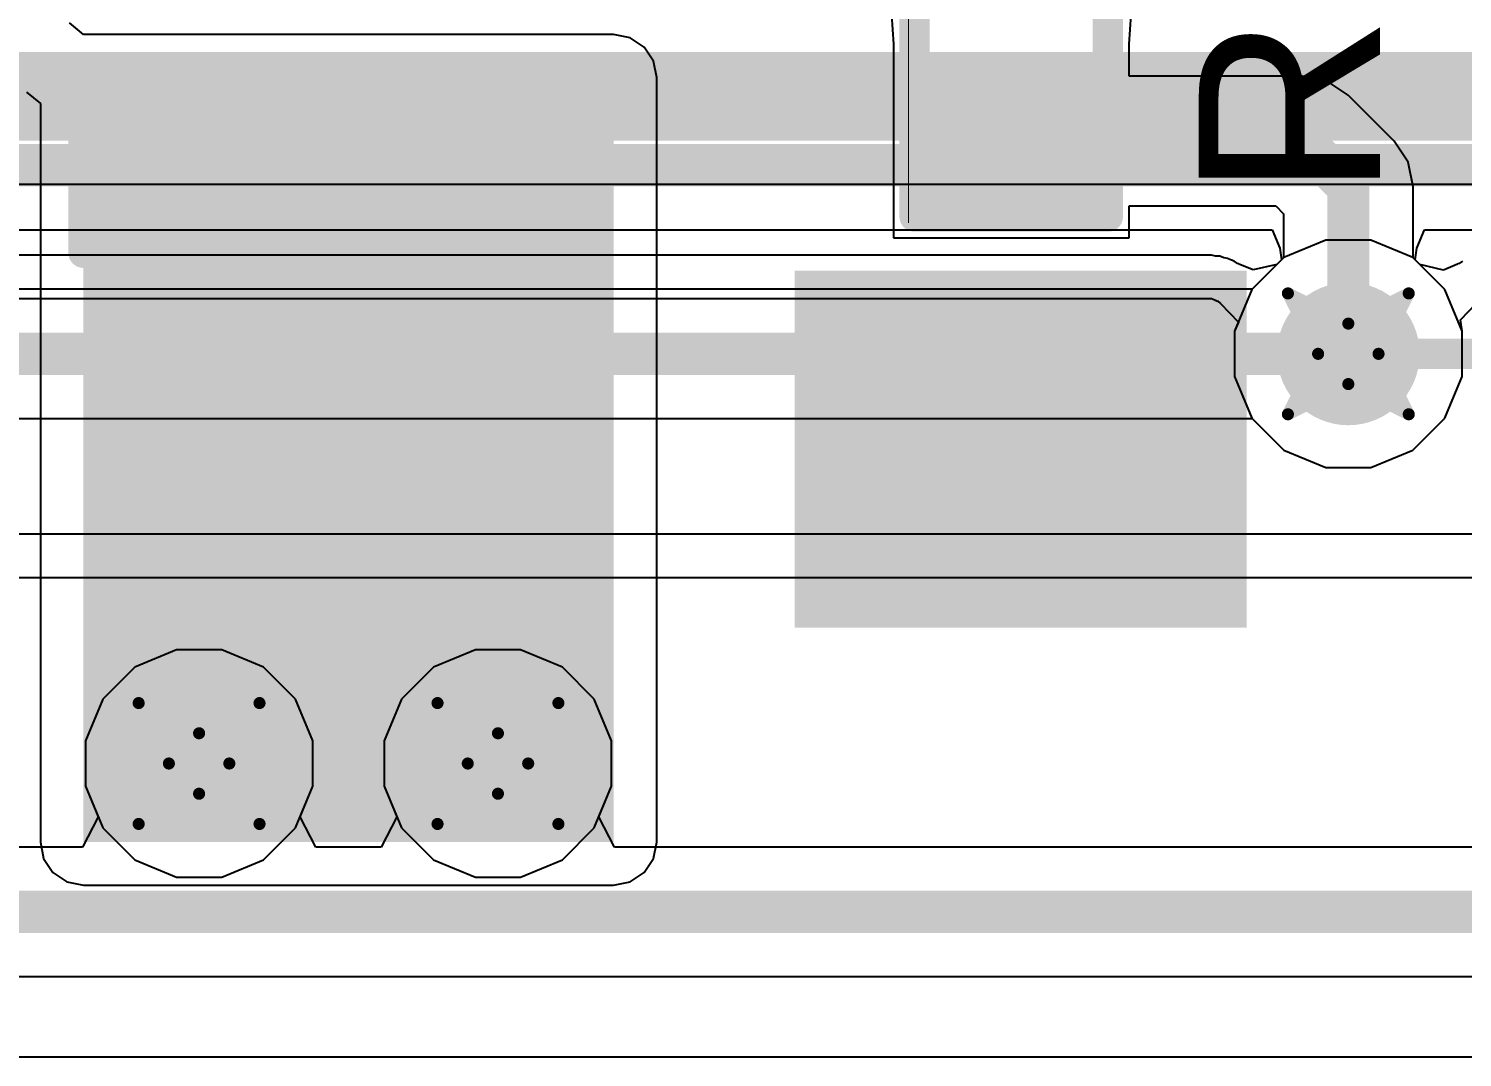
# Model space of a CAD drawing. Header units: inches. Extents: x -3 to 488, y -11 to 93.
# Drawn here: x 81.36 to 87.39, y 5.12 to 9.45 of the extents above; entities that cross this region are included whole.
import ezdxf

# ---------------------------------------------------------------- set-up
doc = ezdxf.new("R2010")
doc.units = ezdxf.units.IN
for name, color, linetype in [('Bottom Layer', 5, 'Continuous'), ('Drill Drawing', 1, 'Continuous'), ('Layer 1', 16, 'Continuous'), ('Layer 2', 76, 'Continuous'), ('Top Layer', 1, 'Continuous'), ('Top Overlay', 2, 'Continuous'), ('Top Paste', 8, 'Continuous'), ('Top Solder', 216, 'Continuous'), ('Via Holes', 16, 'Continuous')]:
    doc.layers.add(name, color=color, linetype=linetype)
doc.styles.add('Arial', font='', dxfattribs={"height": 0.2})
doc.styles.get('Arial').set_extended_font_data('Arial')

msp = doc.modelspace()

# ---------------------------------------------------------------- hatches: boundary and pattern name
at = {"layer": 'Bottom Layer'}
h = msp.add_hatch(color=5, dxfattribs=at)
edge = h.paths.add_edge_path()
edge.add_arc((86.9091, 8.0791), 0.3, 0, 360)
h = msp.add_hatch(color=5, dxfattribs=at)
edge = h.paths.add_edge_path()
edge.add_arc((82.0786, 6.3578), 0.3, 0, 360)
h = msp.add_hatch(color=5, dxfattribs=at)
edge = h.paths.add_edge_path()
edge.add_arc((83.3348, 6.3578), 0.3, 0, 360)
at = {"layer": 'Layer 1'}
h = msp.add_hatch(color=16, dxfattribs=at)
edge = h.paths.add_edge_path()
edge.add_arc((86.9091, 8.0791), 0.3, 0, 360)
h = msp.add_hatch(color=16, dxfattribs=at)
edge = h.paths.add_edge_path()
edge.add_arc((82.0786, 6.3578), 0.3, 0, 360)
h = msp.add_hatch(color=16, dxfattribs=at)
edge = h.paths.add_edge_path()
edge.add_arc((83.3348, 6.3578), 0.3, 0, 360)
at = {"layer": 'Layer 2'}
h = msp.add_hatch(color=76, dxfattribs=at)
edge = h.paths.add_edge_path()
edge.add_arc((86.9091, 8.0791), 0.3, 0, 360)
h = msp.add_hatch(color=76, dxfattribs=at)
edge = h.paths.add_edge_path()
edge.add_arc((82.0786, 6.3578), 0.3, 0, 360)
h = msp.add_hatch(color=76, dxfattribs=at)
edge = h.paths.add_edge_path()
edge.add_arc((83.3348, 6.3578), 0.3, 0, 360)
at = {"layer": 'Top Layer'}
for points in [[(81.5927, 6.0276), (83.8207, 6.0276), (83.8207, 9.24), (81.5927, 9.24)], [(83.5604, 8.4525), (82.6714, 8.4525), (82.6714, 9.2145), (83.5604, 9.2145)], [(85.1747, 9.2018), (85.8097, 9.2018), (85.8097, 8.7446), (85.1747, 8.7446)], [(81.6816, 9.0495), (82.3166, 9.0495), (82.3166, 8.5923), (81.6816, 8.5923)], [(84.6313, 8.378), (86.4313, 8.378), (86.4313, 6.978), (84.6313, 6.978)]]:
    msp.add_hatch(color=1, dxfattribs=at).paths.add_polyline_path(points)
h = msp.add_hatch(color=1, dxfattribs=at)
edge = h.paths.add_edge_path()
edge.add_arc((86.9091, 8.0791), 0.3, 0, 360)
h = msp.add_hatch(color=1, dxfattribs=at)
edge = h.paths.add_edge_path()
edge.add_arc((82.0786, 6.3578), 0.3, 0, 360)
h = msp.add_hatch(color=1, dxfattribs=at)
edge = h.paths.add_edge_path()
edge.add_arc((83.3348, 6.3578), 0.3, 0, 360)
at = {"layer": 'Top Paste'}
for points in [[(83.5604, 8.4525), (82.6714, 8.4525), (82.6714, 9.2145), (83.5604, 9.2145)], [(85.1747, 9.2018), (85.8097, 9.2018), (85.8097, 8.7446), (85.1747, 8.7446)], [(81.6816, 9.0495), (82.3166, 9.0495), (82.3166, 8.5923), (81.6816, 8.5923)], [(84.6313, 8.378), (86.4313, 8.378), (86.4313, 6.978), (84.6313, 6.978)]]:
    msp.add_hatch(color=8, dxfattribs=at).paths.add_polyline_path(points)
at = {"layer": 'Top Solder'}
for points in [[(83.6204, 8.3925), (82.6114, 8.3925), (82.6114, 9.2745), (83.6204, 9.2745)], [(85.1197, 9.2568), (85.8647, 9.2568), (85.8647, 8.6896), (85.1197, 8.6896)], [(81.6216, 9.1095), (82.3766, 9.1095), (82.3766, 8.5323), (81.6216, 8.5323)], [(84.5813, 8.428), (86.4813, 8.428), (86.4813, 6.928), (84.5813, 6.928)]]:
    msp.add_hatch(color=216, dxfattribs=at).paths.add_polyline_path(points)
at = {"layer": 'Via Holes'}
h = msp.add_hatch(color=7, dxfattribs=at)
edge = h.paths.add_edge_path()
edge.add_arc((86.9091, 8.0791), 0.15, 0, 360)
h = msp.add_hatch(color=7, dxfattribs=at)
edge = h.paths.add_edge_path()
edge.add_arc((82.0786, 6.3578), 0.15, 0, 360)
h = msp.add_hatch(color=7, dxfattribs=at)
edge = h.paths.add_edge_path()
edge.add_arc((83.3348, 6.3578), 0.15, 0, 360)

# ---------------------------------------------------------------- linework, layer by layer
at = {"layer": 'Bottom Layer'}
for p, q in [((86.8141, 8.5569), (86.6385, 8.4842)), ((87.0042, 8.5569), (86.8141, 8.5569)), ((87.1798, 8.4842), (87.0042, 8.5569)), ((86.6385, 8.4842), (86.5041, 8.3498)), ((87.3142, 8.3498), (87.1798, 8.4842)), ((86.5041, 8.3498), (86.4313, 8.1742)), ((87.3869, 8.1742), (87.3142, 8.3498)), ((86.4313, 8.1742), (86.4313, 7.9841)), ((87.3869, 7.9841), (87.3869, 8.1742)), ((86.4313, 7.9841), (86.5041, 7.8085)), ((87.3142, 7.8085), (87.3869, 7.9841)), ((86.5041, 7.8085), (86.6385, 7.6741)), ((87.1798, 7.6741), (87.3142, 7.8085)), ((86.6385, 7.6741), (86.8141, 7.6013)), ((87.0042, 7.6013), (87.1798, 7.6741)), ((86.8141, 7.6013), (87.0042, 7.6013)), ((96.6439, 7.3211), (71.3248, 7.3211)), ((71.2497, 7.1398), (96.719, 7.1398))]:
    msp.add_line(p, q, dxfattribs=at)
at = {"layer": 'Drill Drawing'}
for points in [[(86.6551, 8.3331, 0.0508, 0.0508, 0), (86.9091, 8.2061, 0.0508, 0.0508, 0)], [(86.6551, 8.3331, 0.0508, 0.0508, 0), (86.7821, 8.0791, 0.0508, 0.0508, 0)], [(86.9091, 8.2061, 0.0508, 0.0508, 0), (87.1631, 8.3331, 0.0508, 0.0508, 0)], [(87.0361, 8.0791, 0.0508, 0.0508, 0), (87.1631, 8.3331, 0.0508, 0.0508, 0)], [(86.6551, 7.8251, 0.0508, 0.0508, 0), (86.7821, 8.0791, 0.0508, 0.0508, 0)], [(87.0361, 8.0791, 0.0508, 0.0508, 0), (87.1631, 7.8251, 0.0508, 0.0508, 0)], [(86.6551, 7.8251, 0.0508, 0.0508, 0), (86.9091, 7.9521, 0.0508, 0.0508, 0)], [(86.9091, 7.9521, 0.0508, 0.0508, 0), (87.1631, 7.8251, 0.0508, 0.0508, 0)], [(81.8246, 6.6118, 0.0508, 0.0508, 0), (82.0786, 6.4848, 0.0508, 0.0508, 0)], [(81.8246, 6.6118, 0.0508, 0.0508, 0), (81.9516, 6.3578, 0.0508, 0.0508, 0)], [(82.0786, 6.4848, 0.0508, 0.0508, 0), (82.3326, 6.6118, 0.0508, 0.0508, 0)], [(82.2056, 6.3578, 0.0508, 0.0508, 0), (82.3326, 6.6118, 0.0508, 0.0508, 0)], [(83.0808, 6.6118, 0.0508, 0.0508, 0), (83.3348, 6.4848, 0.0508, 0.0508, 0)], [(83.0808, 6.6118, 0.0508, 0.0508, 0), (83.2078, 6.3578, 0.0508, 0.0508, 0)], [(83.3348, 6.4848, 0.0508, 0.0508, 0), (83.5888, 6.6118, 0.0508, 0.0508, 0)], [(83.4618, 6.3578, 0.0508, 0.0508, 0), (83.5888, 6.6118, 0.0508, 0.0508, 0)], [(81.8246, 6.1038, 0.0508, 0.0508, 0), (81.9516, 6.3578, 0.0508, 0.0508, 0)], [(82.2056, 6.3578, 0.0508, 0.0508, 0), (82.3326, 6.1038, 0.0508, 0.0508, 0)], [(83.0808, 6.1038, 0.0508, 0.0508, 0), (83.2078, 6.3578, 0.0508, 0.0508, 0)], [(83.4618, 6.3578, 0.0508, 0.0508, 0), (83.5888, 6.1038, 0.0508, 0.0508, 0)], [(81.8246, 6.1038, 0.0508, 0.0508, 0), (82.0786, 6.2308, 0.0508, 0.0508, 0)], [(82.0786, 6.2308, 0.0508, 0.0508, 0), (82.3326, 6.1038, 0.0508, 0.0508, 0)], [(83.0808, 6.1038, 0.0508, 0.0508, 0), (83.3348, 6.2308, 0.0508, 0.0508, 0)], [(83.3348, 6.2308, 0.0508, 0.0508, 0), (83.5888, 6.1038, 0.0508, 0.0508, 0)]]:
    msp.add_lwpolyline(points, format="xyseb", dxfattribs=at)
for points in [[(86.6424, 8.3331, 0.0254, 0.0254, 1), (86.6678, 8.3331, 0.0254, 0.0254, 1)], [(86.6424, 8.3331, 0.0254, 0.0254, 1), (86.6678, 8.3331, 0.0254, 0.0254, 1)], [(87.1504, 8.3331, 0.0254, 0.0254, 1), (87.1758, 8.3331, 0.0254, 0.0254, 1)], [(87.1504, 8.3331, 0.0254, 0.0254, 1), (87.1758, 8.3331, 0.0254, 0.0254, 1)], [(86.8964, 8.2061, 0.0254, 0.0254, 1), (86.9218, 8.2061, 0.0254, 0.0254, 1)], [(86.8964, 8.2061, 0.0254, 0.0254, 1), (86.9218, 8.2061, 0.0254, 0.0254, 1)], [(86.7694, 8.0791, 0.0254, 0.0254, 1), (86.7948, 8.0791, 0.0254, 0.0254, 1)], [(86.7694, 8.0791, 0.0254, 0.0254, 1), (86.7948, 8.0791, 0.0254, 0.0254, 1)], [(87.0234, 8.0791, 0.0254, 0.0254, 1), (87.0488, 8.0791, 0.0254, 0.0254, 1)], [(87.0234, 8.0791, 0.0254, 0.0254, 1), (87.0488, 8.0791, 0.0254, 0.0254, 1)], [(86.8964, 7.9521, 0.0254, 0.0254, 1), (86.9218, 7.9521, 0.0254, 0.0254, 1)], [(86.8964, 7.9521, 0.0254, 0.0254, 1), (86.9218, 7.9521, 0.0254, 0.0254, 1)], [(86.6424, 7.8251, 0.0254, 0.0254, 1), (86.6678, 7.8251, 0.0254, 0.0254, 1)], [(86.6424, 7.8251, 0.0254, 0.0254, 1), (86.6678, 7.8251, 0.0254, 0.0254, 1)], [(87.1504, 7.8251, 0.0254, 0.0254, 1), (87.1758, 7.8251, 0.0254, 0.0254, 1)], [(87.1504, 7.8251, 0.0254, 0.0254, 1), (87.1758, 7.8251, 0.0254, 0.0254, 1)], [(81.8119, 6.6118, 0.0254, 0.0254, 1), (81.8373, 6.6118, 0.0254, 0.0254, 1)], [(81.8119, 6.6118, 0.0254, 0.0254, 1), (81.8373, 6.6118, 0.0254, 0.0254, 1)], [(82.3199, 6.6118, 0.0254, 0.0254, 1), (82.3453, 6.6118, 0.0254, 0.0254, 1)], [(82.3199, 6.6118, 0.0254, 0.0254, 1), (82.3453, 6.6118, 0.0254, 0.0254, 1)], [(83.0681, 6.6118, 0.0254, 0.0254, 1), (83.0935, 6.6118, 0.0254, 0.0254, 1)], [(83.0681, 6.6118, 0.0254, 0.0254, 1), (83.0935, 6.6118, 0.0254, 0.0254, 1)], [(83.5761, 6.6118, 0.0254, 0.0254, 1), (83.6015, 6.6118, 0.0254, 0.0254, 1)], [(83.5761, 6.6118, 0.0254, 0.0254, 1), (83.6015, 6.6118, 0.0254, 0.0254, 1)], [(82.0659, 6.4848, 0.0254, 0.0254, 1), (82.0913, 6.4848, 0.0254, 0.0254, 1)], [(82.0659, 6.4848, 0.0254, 0.0254, 1), (82.0913, 6.4848, 0.0254, 0.0254, 1)], [(83.3221, 6.4848, 0.0254, 0.0254, 1), (83.3475, 6.4848, 0.0254, 0.0254, 1)], [(83.3221, 6.4848, 0.0254, 0.0254, 1), (83.3475, 6.4848, 0.0254, 0.0254, 1)], [(81.9389, 6.3578, 0.0254, 0.0254, 1), (81.9643, 6.3578, 0.0254, 0.0254, 1)], [(81.9389, 6.3578, 0.0254, 0.0254, 1), (81.9643, 6.3578, 0.0254, 0.0254, 1)], [(82.1929, 6.3578, 0.0254, 0.0254, 1), (82.2183, 6.3578, 0.0254, 0.0254, 1)], [(82.1929, 6.3578, 0.0254, 0.0254, 1), (82.2183, 6.3578, 0.0254, 0.0254, 1)], [(83.1951, 6.3578, 0.0254, 0.0254, 1), (83.2205, 6.3578, 0.0254, 0.0254, 1)], [(83.1951, 6.3578, 0.0254, 0.0254, 1), (83.2205, 6.3578, 0.0254, 0.0254, 1)], [(83.4491, 6.3578, 0.0254, 0.0254, 1), (83.4745, 6.3578, 0.0254, 0.0254, 1)], [(83.4491, 6.3578, 0.0254, 0.0254, 1), (83.4745, 6.3578, 0.0254, 0.0254, 1)], [(82.0659, 6.2308, 0.0254, 0.0254, 1), (82.0913, 6.2308, 0.0254, 0.0254, 1)], [(82.0659, 6.2308, 0.0254, 0.0254, 1), (82.0913, 6.2308, 0.0254, 0.0254, 1)], [(83.3221, 6.2308, 0.0254, 0.0254, 1), (83.3475, 6.2308, 0.0254, 0.0254, 1)], [(83.3221, 6.2308, 0.0254, 0.0254, 1), (83.3475, 6.2308, 0.0254, 0.0254, 1)], [(81.8119, 6.1038, 0.0254, 0.0254, 1), (81.8373, 6.1038, 0.0254, 0.0254, 1)], [(81.8119, 6.1038, 0.0254, 0.0254, 1), (81.8373, 6.1038, 0.0254, 0.0254, 1)], [(82.3199, 6.1038, 0.0254, 0.0254, 1), (82.3453, 6.1038, 0.0254, 0.0254, 1)], [(82.3199, 6.1038, 0.0254, 0.0254, 1), (82.3453, 6.1038, 0.0254, 0.0254, 1)], [(83.0681, 6.1038, 0.0254, 0.0254, 1), (83.0935, 6.1038, 0.0254, 0.0254, 1)], [(83.0681, 6.1038, 0.0254, 0.0254, 1), (83.0935, 6.1038, 0.0254, 0.0254, 1)], [(83.5761, 6.1038, 0.0254, 0.0254, 1), (83.6015, 6.1038, 0.0254, 0.0254, 1)], [(83.5761, 6.1038, 0.0254, 0.0254, 1), (83.6015, 6.1038, 0.0254, 0.0254, 1)]]:
    msp.add_lwpolyline(points, format="xyseb", close=True, dxfattribs=at)
at = {"layer": 'Layer 1'}
for p, q in [((71.2088, 8.6005), (86.5888, 8.6005)), ((86.5888, 8.6005), (86.6218, 8.5233)), ((87.1965, 8.5233), (87.2295, 8.6005)), ((87.2295, 8.6005), (97.9487, 8.6005)), ((86.6218, 8.5233), (86.6277, 8.4735)), ((87.1905, 8.4735), (87.1965, 8.5233)), ((86.6277, 8.4735), (86.5054, 8.3511)), ((87.3142, 8.3498), (87.1905, 8.4735)), ((86.5054, 8.3511), (80.9938, 8.3511)), ((87.3869, 8.1742), (87.3142, 8.3498)), ((87.3869, 7.9841), (87.3869, 8.1742)), ((87.3142, 7.8085), (87.3869, 7.9841)), ((81.1065, 7.8072), (86.5054, 7.8072)), ((86.5054, 7.8072), (86.6385, 7.6741)), ((87.1798, 7.6741), (87.3142, 7.8085)), ((86.6385, 7.6741), (86.8141, 7.6013)), ((87.0042, 7.6013), (87.1798, 7.6741)), ((86.8141, 7.6013), (87.0042, 7.6013)), ((81.9836, 6.8356), (81.808, 6.7628)), ((82.1737, 6.8356), (81.9836, 6.8356)), ((82.3493, 6.7628), (82.1737, 6.8356)), ((83.2397, 6.8356), (83.0641, 6.7628)), ((83.4298, 6.8356), (83.2397, 6.8356)), ((83.6054, 6.7628), (83.4298, 6.8356)), ((81.808, 6.7628), (81.6736, 6.6284)), ((82.4837, 6.6284), (82.3493, 6.7628)), ((83.0641, 6.7628), (82.9297, 6.6284)), ((83.7398, 6.6284), (83.6054, 6.7628)), ((81.6736, 6.6284), (81.6008, 6.4528)), ((82.5564, 6.4528), (82.4837, 6.6284)), ((82.9297, 6.6284), (82.857, 6.4528)), ((83.8126, 6.4528), (83.7398, 6.6284)), ((81.6008, 6.4528), (81.6008, 6.2627)), ((82.5564, 6.2627), (82.5564, 6.4528)), ((82.857, 6.4528), (82.857, 6.2627)), ((83.8126, 6.2627), (83.8126, 6.4528)), ((81.6008, 6.2627), (81.6543, 6.1336)), ((82.5029, 6.1336), (82.5564, 6.2627)), ((82.857, 6.2627), (82.9104, 6.1336)), ((83.7591, 6.1336), (83.8126, 6.2627)), ((81.6543, 6.1336), (81.5881, 6.0066)), ((82.5691, 6.0066), (82.5029, 6.1336)), ((82.9104, 6.1336), (82.8443, 6.0066)), ((83.8253, 6.0066), (83.7591, 6.1336)), ((81.5881, 6.0066), (79.7767, 6.0066)), ((82.8443, 6.0066), (82.5691, 6.0066)), ((88.6972, 6.0066), (83.8253, 6.0066)), ((72.6548, 5.4628), (93.0717, 5.4628)), ((109.9606, 5.1233), (65.7483, 5.1233))]:
    msp.add_line(p, q, dxfattribs=at)
for points in [[(71.3257, 9.2583, 0.1778, 0.1778, 0), (97.8318, 9.2583, 0.1778, 0.1778, 0)], [(71.2088, 8.8724, 0.1778, 0.1778, 0), (97.9487, 8.8724, 0.1778, 0.1778, 0)], [(80.9938, 8.0791, 0.1778, 0.1778, 0), (86.9091, 8.0791, 0.1778, 0.1778, 0)], [(72.6548, 5.7347, 0.1778, 0.1778, 0), (93.0717, 5.7347, 0.1778, 0.1778, 0)]]:
    msp.add_lwpolyline(points, format="xyseb", dxfattribs=at)
msp.add_lwpolyline([(86.8647, 8.0791, 0.0889, 0.0889, 1), (86.9536, 8.0791, 0.0889, 0.0889, 1)], format="xyseb", close=True, dxfattribs=at)
at = {"layer": 'Layer 2'}
for p, q in [((78.2911, 8.7915), (93.0769, 8.7915)), ((86.8141, 8.5569), (86.6385, 8.4842)), ((87.0042, 8.5569), (86.8141, 8.5569)), ((87.1798, 8.4842), (87.0042, 8.5569)), ((86.3336, 8.4932), (76.9075, 8.4932)), ((86.3512, 8.4897), (86.3336, 8.4932)), ((86.3691, 8.4897), (86.3512, 8.4897)), ((86.3855, 8.4828), (86.3691, 8.4897)), ((86.403, 8.4794), (86.3855, 8.4828)), ((86.4038, 8.4788), (86.403, 8.4794)), ((86.4039, 8.4788), (86.4038, 8.4788)), ((86.4178, 8.473), (86.4039, 8.4788)), ((86.4287, 8.4686), (86.4178, 8.473)), ((86.4178, 8.473), (86.4178, 8.473)), ((86.4178, 8.473), (86.4178, 8.473)), ((86.4431, 8.4591), (86.4287, 8.4686)), ((86.4486, 8.4568), (86.4431, 8.4591)), ((86.449, 8.4565), (86.4486, 8.4568)), ((86.4494, 8.4562), (86.449, 8.4565)), ((86.5087, 8.4314), (86.4494, 8.4562)), ((86.6084, 8.4541), (86.5087, 8.4314)), ((86.6385, 8.4842), (86.6084, 8.4541)), ((87.2098, 8.4541), (87.1798, 8.4842)), ((87.3097, 8.4312), (87.2098, 8.4541)), ((87.3685, 8.456), (87.3097, 8.4312)), ((87.3691, 8.4563), (87.3685, 8.456)), ((87.3696, 8.4568), (87.3691, 8.4563)), ((87.37, 8.457), (87.3696, 8.4568)), ((87.3754, 8.4592), (87.37, 8.457)), ((87.3896, 8.4686), (87.3754, 8.4592)), ((76.7262, 8.3119), (86.3336, 8.3119)), ((86.3336, 8.3119), (86.3345, 8.3113)), ((86.3345, 8.3113), (86.3484, 8.3056)), ((86.3484, 8.3056), (86.3488, 8.3055)), ((86.3488, 8.3055), (86.3492, 8.3052)), ((86.3492, 8.3052), (86.3601, 8.3008)), ((86.3601, 8.3008), (86.3714, 8.2909)), ((86.3714, 8.2909), (86.4469, 8.2116)), ((87.3812, 8.2218), (87.4469, 8.2908)), ((86.4469, 8.2116), (86.4313, 8.1742)), ((87.3869, 8.1742), (87.3812, 8.2218)), ((86.4313, 8.1742), (86.4313, 7.9841)), ((87.3869, 7.9841), (87.3869, 8.1742)), ((86.4313, 7.9841), (86.5041, 7.8085)), ((87.3142, 7.8085), (87.3869, 7.9841)), ((86.5041, 7.8085), (86.6385, 7.6741)), ((87.1798, 7.6741), (87.3142, 7.8085)), ((86.6385, 7.6741), (86.8141, 7.6013)), ((87.0042, 7.6013), (87.1798, 7.6741)), ((86.8141, 7.6013), (87.0042, 7.6013)), ((81.9836, 6.8356), (81.808, 6.7628)), ((82.1737, 6.8356), (81.9836, 6.8356)), ((82.3493, 6.7628), (82.1737, 6.8356)), ((83.2397, 6.8356), (83.0641, 6.7628)), ((83.4298, 6.8356), (83.2397, 6.8356)), ((83.6054, 6.7628), (83.4298, 6.8356)), ((81.808, 6.7628), (81.6736, 6.6284)), ((82.4837, 6.6284), (82.3493, 6.7628)), ((83.0641, 6.7628), (82.9297, 6.6284)), ((83.7398, 6.6284), (83.6054, 6.7628)), ((81.6736, 6.6284), (81.6008, 6.4528)), ((82.5564, 6.4528), (82.4837, 6.6284)), ((82.9297, 6.6284), (82.857, 6.4528)), ((83.8126, 6.4528), (83.7398, 6.6284)), ((81.6008, 6.4528), (81.6008, 6.2627)), ((82.5564, 6.2627), (82.5564, 6.4528)), ((82.857, 6.4528), (82.857, 6.2627)), ((83.8126, 6.2627), (83.8126, 6.4528)), ((81.6008, 6.2627), (81.6736, 6.0871)), ((82.4837, 6.0871), (82.5564, 6.2627)), ((82.857, 6.2627), (82.9297, 6.0871)), ((83.7398, 6.0871), (83.8126, 6.2627)), ((81.6736, 6.0871), (81.808, 5.9527)), ((82.3493, 5.9527), (82.4837, 6.0871)), ((82.9297, 6.0871), (83.0641, 5.9527)), ((83.6054, 5.9527), (83.7398, 6.0871)), ((81.808, 5.9527), (81.9836, 5.88)), ((82.1737, 5.88), (82.3493, 5.9527)), ((83.0641, 5.9527), (83.2397, 5.88)), ((83.4298, 5.88), (83.6054, 5.9527)), ((81.9836, 5.88), (82.1737, 5.88)), ((83.2397, 5.88), (83.4298, 5.88))]:
    msp.add_line(p, q, dxfattribs=at)
msp.add_lwpolyline([(78.2911, 9.101, 0.2515, 0.2515, 0), (93.0769, 9.101, 0.2515, 0.2515, 0)], format="xyseb", dxfattribs=at)
at = {"layer": 'Top Layer'}
for p, q in [((81.5927, 9.4213), (81.5342, 9.4693)), ((84.9884, 9.5031), (84.9969, 9.3796)), ((85.9875, 9.3796), (85.9959, 9.5031)), ((83.8207, 9.4213), (81.5927, 9.4213)), ((83.8901, 9.4075), (83.8207, 9.4213)), ((83.9489, 9.3682), (83.8901, 9.4075)), ((83.9882, 9.3094), (83.9489, 9.3682)), ((84.9969, 9.3796), (84.9969, 9.3761)), ((84.9969, 9.3761), (84.9969, 8.5668)), ((85.9875, 9.3761), (85.9875, 9.3796)), ((85.9875, 9.2451), (85.9875, 9.3761)), ((84.002, 9.24), (83.9882, 9.3094)), ((84.002, 6.0276), (84.002, 9.24)), ((86.7164, 9.2451), (85.9875, 9.2451)), ((86.8204, 9.2244), (86.7164, 9.2451)), ((86.9087, 9.1655), (86.8204, 9.2244)), ((81.3529, 9.1792), (81.4114, 9.1312)), ((87.1014, 8.9727), (86.9087, 9.1655)), ((81.4114, 9.1312), (81.4114, 6.0276)), ((87.1604, 8.8845), (87.1014, 8.9727)), ((87.1811, 8.7805), (87.1604, 8.8845)), ((87.1811, 8.4829), (87.1811, 8.7805)), ((85.9875, 8.5668), (85.9875, 8.7013)), ((85.9875, 8.7013), (86.6037, 8.7013)), ((86.6037, 8.7013), (86.6372, 8.6678)), ((86.6372, 8.6678), (86.6372, 8.4829)), ((84.9969, 8.5668), (85.9875, 8.5668)), ((86.6372, 8.4829), (86.5041, 8.3498)), ((87.3142, 8.3498), (87.1811, 8.4829)), ((86.5041, 8.3498), (86.4313, 8.1742)), ((87.3869, 8.1742), (87.3142, 8.3498)), ((86.4313, 8.1742), (86.4313, 7.9841)), ((87.3869, 7.9841), (87.3869, 8.1742)), ((86.4313, 7.9841), (86.5041, 7.8085)), ((87.3142, 7.8085), (87.3869, 7.9841)), ((86.5041, 7.8085), (86.6385, 7.6741)), ((87.1798, 7.6741), (87.3142, 7.8085)), ((86.6385, 7.6741), (86.8141, 7.6013)), ((87.0042, 7.6013), (87.1798, 7.6741)), ((86.8141, 7.6013), (87.0042, 7.6013)), ((81.4114, 6.0276), (81.4252, 5.9582)), ((83.9882, 5.9582), (84.002, 6.0276)), ((81.4252, 5.9582), (81.4645, 5.8994)), ((83.9489, 5.8994), (83.9882, 5.9582)), ((81.4645, 5.8994), (81.5233, 5.8601)), ((81.5233, 5.8601), (81.5927, 5.8463)), ((81.5927, 5.8463), (83.8207, 5.8463)), ((83.8207, 5.8463), (83.8901, 5.8601)), ((83.8901, 5.8601), (83.9489, 5.8994))]:
    msp.add_line(p, q, dxfattribs=at)
for points in [[(85.4922, 8.9732, 0.1778, 0.1778, 0), (86.7164, 8.9732, 0.1778, 0.1778, 0)], [(86.7164, 8.9732, 0.1778, 0.1778, 0), (86.9091, 8.7805, 0.1778, 0.1778, 0)], [(86.9091, 8.0791, 0.1778, 0.1778, 0), (86.9091, 8.7805, 0.1778, 0.1778, 0)]]:
    msp.add_lwpolyline(points, format="xyseb", dxfattribs=at)
for points in [[(85.4477, 8.9732, 0.0889, 0.0889, 1), (85.5366, 8.9732, 0.0889, 0.0889, 1)], [(86.6719, 8.9732, 0.0889, 0.0889, 1), (86.7608, 8.9732, 0.0889, 0.0889, 1)], [(86.6719, 8.9732, 0.0889, 0.0889, 1), (86.7608, 8.9732, 0.0889, 0.0889, 1)], [(86.8647, 8.7805, 0.0889, 0.0889, 1), (86.9536, 8.7805, 0.0889, 0.0889, 1)], [(86.8647, 8.7805, 0.0889, 0.0889, 1), (86.9536, 8.7805, 0.0889, 0.0889, 1)], [(86.8647, 8.0791, 0.0889, 0.0889, 1), (86.9536, 8.0791, 0.0889, 0.0889, 1)]]:
    msp.add_lwpolyline(points, format="xyseb", close=True, dxfattribs=at)
at = {"layer": 'Top Overlay'}
for points in [[(85.0858, 8.6557, 0.127, 0.127, 0), (85.0858, 10.2305, 0.127, 0.127, 0)], [(85.0604, 8.6303, 0.00323, 0.00323, 0), (85.0604, 10.2559, 0.00323, 0.00323, 0)], [(85.8986, 8.6557, 0.127, 0.127, 0), (85.8986, 10.2305, 0.127, 0.127, 0)], [(82.5825, 8.3509, 0.127, 0.127, 0), (82.5825, 9.1383, 0.127, 0.127, 0)], [(83.6493, 8.3509, 0.127, 0.127, 0), (83.6493, 9.1383, 0.127, 0.127, 0)], [(81.5927, 8.5034, 0.127, 0.127, 0), (81.5927, 9.0114, 0.127, 0.127, 0)], [(82.4055, 8.5034, 0.127, 0.127, 0), (82.4055, 9.0114, 0.127, 0.127, 0)], [(85.0858, 8.6557, 0.127, 0.127, 0), (85.8986, 8.6557, 0.127, 0.127, 0)], [(81.5927, 8.5034, 0.127, 0.127, 0), (82.4055, 8.5034, 0.127, 0.127, 0)], [(82.5825, 8.3509, 0.127, 0.127, 0), (83.6493, 8.3509, 0.127, 0.127, 0)], [(80.9625, 8.078, 0.127, 0.127, 0), (84.4002, 8.078, 0.127, 0.127, 0)], [(86.6617, 8.0791, 0.127, 0.127, 0), (90.0805, 8.0791, 0.127, 0.127, 0)]]:
    msp.add_lwpolyline(points, format="xyseb", dxfattribs=at)
for points in [[(82.5507, 9.1383, 0.0635, 0.0635, 1), (82.6142, 9.1383, 0.0635, 0.0635, 1)], [(83.6175, 9.1383, 0.0635, 0.0635, 1), (83.681, 9.1383, 0.0635, 0.0635, 1)], [(81.561, 9.0114, 0.0635, 0.0635, 1), (81.6245, 9.0114, 0.0635, 0.0635, 1)], [(82.3738, 9.0114, 0.0635, 0.0635, 1), (82.4373, 9.0114, 0.0635, 0.0635, 1)], [(85.054, 8.6557, 0.0635, 0.0635, 1), (85.1175, 8.6557, 0.0635, 0.0635, 1)], [(85.054, 8.6557, 0.0635, 0.0635, 1), (85.1175, 8.6557, 0.0635, 0.0635, 1)], [(85.8668, 8.6557, 0.0635, 0.0635, 1), (85.9303, 8.6557, 0.0635, 0.0635, 1)], [(85.8668, 8.6557, 0.0635, 0.0635, 1), (85.9303, 8.6557, 0.0635, 0.0635, 1)], [(85.0595, 8.6303, 0.00161, 0.00161, 1), (85.0612, 8.6303, 0.00161, 0.00161, 1)], [(81.561, 8.5034, 0.0635, 0.0635, 1), (81.6245, 8.5034, 0.0635, 0.0635, 1)], [(81.561, 8.5034, 0.0635, 0.0635, 1), (81.6245, 8.5034, 0.0635, 0.0635, 1)], [(82.3738, 8.5034, 0.0635, 0.0635, 1), (82.4373, 8.5034, 0.0635, 0.0635, 1)], [(82.3738, 8.5034, 0.0635, 0.0635, 1), (82.4373, 8.5034, 0.0635, 0.0635, 1)], [(82.5507, 8.3509, 0.0635, 0.0635, 1), (82.6142, 8.3509, 0.0635, 0.0635, 1)], [(82.5507, 8.3509, 0.0635, 0.0635, 1), (82.6142, 8.3509, 0.0635, 0.0635, 1)], [(83.6175, 8.3509, 0.0635, 0.0635, 1), (83.681, 8.3509, 0.0635, 0.0635, 1)], [(83.6175, 8.3509, 0.0635, 0.0635, 1), (83.681, 8.3509, 0.0635, 0.0635, 1)], [(84.3685, 8.078, 0.0635, 0.0635, 1), (84.432, 8.078, 0.0635, 0.0635, 1)], [(86.6299, 8.0791, 0.0635, 0.0635, 1), (86.6934, 8.0791, 0.0635, 0.0635, 1)]]:
    msp.add_lwpolyline(points, format="xyseb", close=True, dxfattribs=at)

# ---------------------------------------------------------------- texts
at = {"layer": 'Top Overlay', "style": 'Arial'}
msp.add_text('R37', height=0.762, rotation=90, dxfattribs=at).set_placement((87.0425, 8.7324))

doc.saveas('drawing.dxf')
